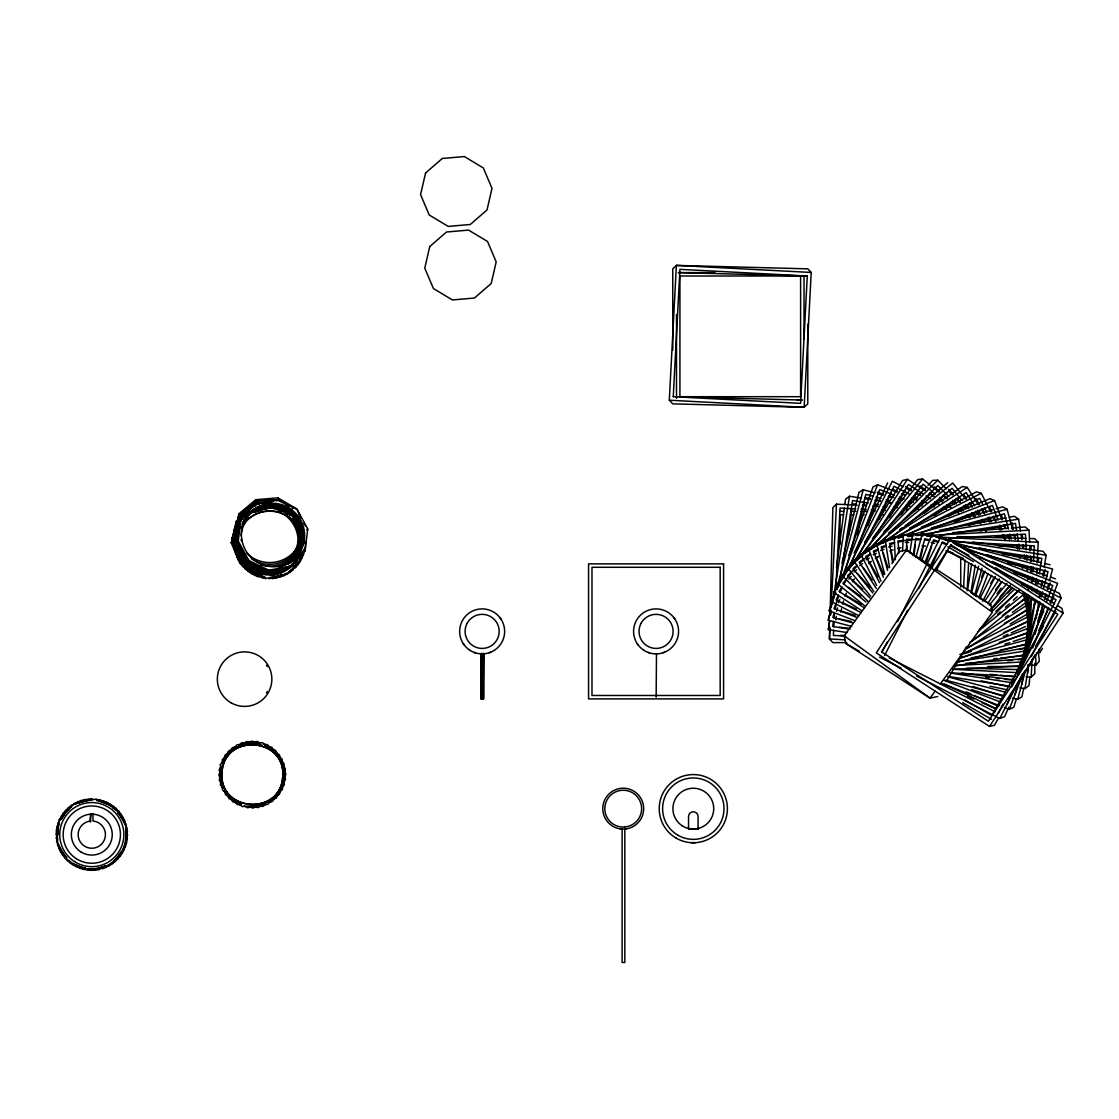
<?xml version="1.0" encoding="UTF-8"?>
<svg xmlns="http://www.w3.org/2000/svg" width="1119" height="1119" viewBox="0 0 1119 1119"><rect width="100%" height="100%" fill="white"/><g stroke="black" fill="none" stroke-linecap="round" stroke-linejoin="round"><path stroke-width="1.5" d="M57.629 838.285L57.517 845.097L66.315 857.658M57.684 834.872L57.894 822.941L71.238 805.246L74.497 804.253M235.466 553.429L235.522 550.016M304.368 549.527L291.136 566.354L270.211 572.327L249.537 564.731L236.99 546.464L237.368 524.517L250.53 507.271L256.447 504.991M246.767 558.213L238.081 545.568L238.137 542.197M238.221 537.12L238.459 523.622L251.621 506.375M303.697 551.219L303.641 554.618L299.542 560.059M305.389 548.212L305.501 541.456M829.752 626.878L829.431 638.977L832.872 642.6L846.719 642.6M830.06 614.779L832.872 507.592L836.494 504.151L857.238 505.228M669.316 400.224L676.38 265.399L807.778 268.84L811.219 272.463L804.155 407.302L672.757 403.861L669.316 400.224L804.155 407.302L807.778 403.861L807.778 324.23M673.26 396.685L679.932 269.343L807.275 276.015L800.603 403.358L673.26 396.685L802.281 400.056L797.036 400.098M829.976 628.612L829.431 638.977L844.985 639.788M830.704 614.779L830.885 611.324M831.067 607.869L836.494 504.151M833.655 630.193L833.375 635.424L845.586 636.068M833.837 626.71L834.019 623.213M835.935 586.58L840.047 508.082L855.741 508.907M902.571 550.772L903.383 535.218L912.027 535.442M906.292 551.373L906.936 539.162L919.147 539.792M963.557 588.021L965.012 560.115M967.166 590.734L968.62 563.067M1027.606 673.176L1028.067 664.448M1029.438 638.292L1031.536 598.161M1032.445 580.719L1032.627 577.236M1032.907 571.991L1033.187 566.76M1033.452 561.528L1034.278 545.834L955.78 541.722M1025.969 676.841L1031.159 677.121L1032.054 659.832M1034.963 604.512L1035.145 601.057M1036.04 583.768L1036.32 578.579M1036.684 571.669L1036.865 568.214M1037.131 563.025L1038.222 542.281L1034.781 538.659L1029.592 538.519M221.534 769.886L220.471 784.992L222.863 788.028M222.01 763.228L222.359 759.563L225.073 757.115M282.813 784.307L282.394 789.524L279.638 792.084M283.177 779.314L283.653 772.656M284.002 767.648L284.072 763.759L276.379 754.877M848.999 534.602L851.713 508.879M914.083 555.346L915.16 545.051M1025.466 650.279L1030.879 598.833M1032.683 581.684L1033.033 578.257M1035.844 584.174L1036.208 580.691M1036.935 573.753L1037.495 568.536M1038.222 561.584L1038.586 558.115M1029.858 676.967L1028.962 685.583L1024.99 688.619L1019.857 687.807M237.186 541.946L239.844 520.209L254.768 504.473L277.33 499.843L297.15 509.551L307.753 528.993L305.081 550.716L289.08 567.361L267.609 571.082L247.789 561.374L237.186 541.946L238.277 541.037L240.935 519.3L255.859 503.564M303.067 551.331L302.228 558.101L287.121 574.299L265.371 578.537L245.299 569.165L242.809 564.703M302.857 551.905L302.228 556.8L299.906 559.206M847.167 632.585L828.368 629.605L829.487 621.031M830.396 614.177L830.844 610.75M831.291 607.323L831.976 602.176M836.494 567.879L844.383 507.872M844.845 504.445L845.516 499.298L849.489 496.249L861.448 498.151M828.368 629.605L829.711 621.059M833.235 598.833L849.489 496.249M833.473 621.311L832.648 626.486L849.908 629.228M834.019 617.87L834.564 614.415M840.299 578.187L852.594 500.543L868.134 503.004M909.775 552.954L912.754 534.141L923.049 535.497M913.146 555.695L915.874 538.435L921.049 539.26M967.613 589.503L971.712 563.626M970.928 592.594L975.25 565.249M1021.871 684.324L1023.787 672.253M1027.34 649.831L1035.271 599.784M1036.362 592.888L1036.907 589.433M1037.719 584.258L1038.264 580.817M1039.369 573.907L1041.817 558.381L964.186 546.086M1024.99 688.619L1028.781 664.686M1036.096 618.527L1038.53 603.141M1039.621 596.301L1040.152 592.874M1041.243 586.034L1042.055 580.915M1042.866 575.781L1043.677 570.648M1044.223 567.235L1046.111 555.262L1043.076 551.303L972.775 542.044M835.697 619.842L836.425 616.429M840.817 612.177L841.53 608.806M857.308 534.602L864.12 502.557M920.573 558.661L923.441 545.163M1022.864 657.958L1035.047 600.609M1039.369 596.679L1040.097 593.266M1041.551 586.426L1042.642 581.307M1043.733 576.173L1045.188 569.333M1023.717 688.339L1021.927 696.815L1017.661 699.417L1012.639 698.074M60.3 819.472L61.069 816.157L64.93 812.8M124.055 846.44L122.53 853.084L118.67 856.441M126.741 834.816L127.51 831.487L126.181 828.354M252.74 571.263L239.76 563.151L231.213 542.757L236.137 521.468L239.942 518.223M269.651 573.306L259.594 573.963L240.851 562.256L232.304 541.848L237.228 520.573L236.137 521.468M302.004 554.772L300.465 561.416L297.906 563.654M220.009 776.516L219.296 780.237L223.772 787.496M223.408 761.871L225.017 755.157L228.15 753.073M282.436 782.447L279.456 794.322L258.153 807.596L254.251 806.939M284.702 772.683L285.373 768.851L277.414 756.052M236.333 524.979L239.018 513.747L255.733 499.703L277.806 497.843L296.801 508.865L300.801 517.957M237.48 521.93L239.018 513.747M851.685 626.444L828.27 620.178L830.298 611.771M833.529 598.315L835.138 591.587M842.006 562.997L858.958 492.374L863.225 489.758L874.918 492.892M828.27 620.178L830.969 610.149M836.788 588.412L863.225 489.758M834.228 612.471L832.872 617.52L853.112 622.947M835.124 609.086L836.033 605.715M845.069 571.963L865.868 494.36L872.624 496.165M915.915 557.472L922.182 534.057L932.281 536.477M919.412 558.899L924.84 538.659L929.903 540.001M971.418 593.168L978.649 566.172M974.817 594.93L981.992 568.172M1015.003 694.829L1017.269 686.395M1024.053 661.077L1039.873 602.022M1041.229 596.959L1042.586 591.909M1043.495 588.524L1048.013 571.655L970.397 550.856M1017.661 699.417L1025.284 670.994M1035.131 634.207L1043.202 604.12M1044.545 599.099L1045.887 594.091M1047.23 589.07L1048.573 584.048M1049.468 580.705L1052.601 568.998L952.283 542.128M836.592 611.226L837.669 607.911M842.481 604.148L843.544 600.861M868.05 525.426L877.114 497.549M926.336 562.535L931.665 546.128M981.615 577.544L983.237 572.55M1017.143 673.624L1040.055 603.113M1037.789 621.115L1042.656 606.162M1044.81 599.518L1046.433 594.539M1048.055 589.545L1050.209 582.901M1016.43 699.011L1013.758 707.25L1009.24 709.39L1004.386 707.53M57.055 830.76L55.95 833.991L57.447 838.872M61.503 817.877L63.168 813.037L67.35 810.114M122.097 851.349L120.432 856.189L117.635 858.147M125.971 840.075L127.636 835.236L125.65 828.717M286.184 568.088L277.904 573.725L256.041 572.858L238.571 559.276L232.179 538.141L239.298 517.524L243.145 514.754M232.179 538.141L234.906 532.476M237.102 526.14L240.389 516.628M296.913 560.619L298.004 557.444M300.032 559.696L298.367 564.522L294.185 567.459M855.028 620.709L829.179 610.792L835.529 592.86M836.676 589.601L838.411 584.705M848.803 555.36L873.044 486.891L877.562 484.737L896.948 492.178M235.563 528.07L233.899 534.504M238.333 520.293L241.117 512.502L259.258 500.235L281.415 500.599L289.583 506.543M238.893 520.489L241.117 512.502M829.179 610.792L832.9 601.099M840.341 581.698L877.562 484.737M838.397 597.21L834.019 608.638L856.846 617.394M850.3 566.228L879.716 489.59L894.403 495.213M921.65 560.815L931.581 534.966L949.513 541.316M924.965 562.633L933.736 539.806L938.631 541.68M975.6 595.616L985 571.166M978.803 597.77L988.105 573.529M1007.086 704.55L1011.464 693.137M1018.346 675.191L1044.642 606.708M1046.517 601.812L1052.783 585.503L979.391 557.332M1009.24 709.39L1022.892 673.848M1032.809 647.985L1048.321 607.589M1050.181 602.735L1057.623 583.349L957.43 544.883M220.107 771.425L218.834 775.117L226.01 792.07M221.996 766.781L228.318 751.213L231.815 749.548M282.715 782.419L276.393 797.987L272.896 799.651M284.604 777.775L285.877 774.082L279.358 758.668M838.383 602.763L839.809 599.574M844.985 596.329L846.384 593.182M879.338 519.146L891.27 492.374M932.015 565.291L939.736 547.96M1011.422 683.681L1043.691 611.226M1038.866 630.431L1048.811 608.093M1050.951 603.295L1053.79 596.917M1008.765 707.278L1004.54 716.761L999.826 718.44L916.531 676.002M1023.549 674.072L1024.948 670.91M59.097 824.074L56.216 830.242L57.517 836.942M61.979 817.891L65.573 810.17L71.532 806.855M120.894 852.888L118.013 859.07L113.537 861.546M124.503 845.167L127.384 838.984L125.748 830.62M298.843 561.22L295.962 567.403L290.003 570.704M302.438 553.499L305.319 547.317M288.268 566.438L276.491 572.732L254.782 569.585L238.795 554.269L234.612 532.63L237.466 526.559M238.879 523.538L243.858 512.922L249.369 509.663M234.612 532.63L237.843 527.175M240.683 521.118L244.949 512.026M292.674 564.088L295.626 562.507L297.752 557.961M295.626 562.507L298.843 557.066M858.819 615.688L831.053 601.546L834.774 593.741M837.012 589.056L838.495 585.936M841.474 579.698L844.453 573.446M854.133 553.164L887.633 482.918M242.082 516.237L243.522 513.257M831.053 601.546L835.767 592.287M844.411 575.334L892.347 481.24L903.145 486.751M838.481 595.238L836.103 599.91L861.001 612.597M840.061 592.133L841.642 589.014M858.301 556.325L893.983 486.289L909.551 494.22M881.884 652.517L887.381 641.719M897.592 621.66L940.813 536.84L950.185 541.302M884.569 655.496L907.565 610.359M918.671 588.566L942.464 541.876L947.122 544.254M979.852 598.651L991.742 575.306M982.79 601.155L995.364 576.481M998.19 713.39L1002.946 704.047M1011.66 686.926L1056.07 599.77L986.035 564.088M999.826 718.44L1022.612 673.708M1031.256 656.741L1061.12 598.133L1059.455 593.42L992.329 561.402M889.661 517.146L905.187 490.262M891.927 563.668L898.879 551.625L906.558 549.988L932.686 566.955M936.365 570.033L947.569 550.618L1050.615 610.107M990.749 583.461L994.19 577.488M946.394 681.471L966.396 646.824M1043.481 625.899L991.756 715.489L964.872 699.976M1035.802 646.027L1055.888 611.226M998.707 717.783L994.371 725.28L989.518 726.441L876.275 652.909L949.821 539.666L971.935 553.22M1018.612 683.303L1035.047 654.811M266.49 692.983L267.315 691.584M58.622 823.626L56.859 826.549L57.601 835.04M61.251 819.248L68.273 807.554L71.406 806.226M121.453 851.447L115.313 861.672L110.613 863.672M123.216 848.524L126.727 842.677L125.832 832.494M295.892 565.627L297.654 562.703M299.402 559.78L304.676 551.01M221.002 766.417L219.17 769.858L223.59 787.734M223.59 762.137L232.276 747.744L235.983 746.639M281.988 785.636L272.504 801.372L268.728 802.561M283.708 782.782L285.541 779.342L279.442 754.821L264.839 745.841M295.556 560.745L291.863 565.934L271.735 574.075L250.432 568.676L236.081 551.793L234.165 529.874L245.439 511.299L249.621 509.145M234.165 529.874L242.194 517.551M243.928 514.684L246.53 510.404M291.863 565.934L294.465 561.654M861.462 610.47L833.879 592.552L847.447 570.438M849.251 567.487L851.055 564.535M864.609 542.421L902.557 480.485L907.425 479.31L924.84 490.626M241.83 516.027L246.222 508.977L254.069 505.76M242.711 516.391L246.222 510.74L246.222 508.977M833.879 592.552L838.593 585.293M851.797 564.969L907.425 479.31M841.922 587.055L839.068 591.447L863.98 607.617M843.824 584.118L845.726 581.195M865.714 550.436L908.53 484.499L923.175 494.025M985.028 600.833L999.295 578.859M987.657 603.659L1001.799 581.894M989.518 726.441L1063.05 613.198L1061.889 608.344L1057.455 605.631M1036.292 653.034L1039.719 652.489L1042.544 648.377M852.356 581.698L854.37 578.901M901.005 514.74L918.223 491.017M937.708 696.536L930.029 698.158L845.838 643.495L844.202 635.816L906.558 549.988L992.371 612.345L940.254 684.087M995.602 589.867L1001.687 581.502M997.015 593.727L1001.113 588.076M935.134 691.122L930.029 698.158L844.202 635.816M244.054 520.391L249.173 513.579L268.742 507.606M297.486 562.787L290.311 572.313L285.415 573.809M291.136 566.354L297.206 558.395M300.242 554.423L302.27 551.765M864.553 605.687L837.641 583.908L842.901 577.04M848.174 570.186L856.594 559.206M872.386 538.631L917.65 479.631L922.615 478.974L938.757 492.052M837.641 583.908L844.174 575.837M858.343 558.339L922.615 478.974M850.608 573.851L842.915 583.349L865.994 602.036M870.4 549.415L923.161 484.247L935.386 494.136M989.294 605.225L1006.876 583.503M990.497 609.687L1010.107 585.461M1030.893 665.301L1036.082 665.022L1039.327 661.231L1038.418 652.615M848.873 579.11L851.223 576.523M914.824 510.963L932.141 491.745M999.91 596.847L1010.289 585.321M1007.925 593.042L1012.611 587.853M243.061 521.566L252.362 511.593L274.113 507.369L292.646 516.013M867.994 601.393L842.285 575.698L848.23 569.417M856.567 560.633L863.714 553.108M883.954 531.791L925.623 487.884M928.001 485.366L932.756 480.345L937.75 480.219L946.324 488.793M990.581 610.191L1012.191 587.419M842.285 575.698L848.398 569.571M864.316 553.653L937.75 480.219M856.231 567.039L847.587 575.698L869.827 597.924M882.178 541.106L937.75 485.52L948.87 496.64M992.105 611.506L1014.332 589.279M979.377 629.549L1018.542 590.384M1031.159 677.121L1034.781 673.68L1034.781 663.287M853.965 572.103L856.553 569.767M924.112 513.523L947.178 492.766M995.896 611.296L1018.961 590.538M997.7 614.275L1000.302 611.925M1005.491 607.253L1009.38 603.756M1013.282 600.246L1017.171 596.735M286.324 573.711L283.75 575.949L280.351 576.243M75.211 803.848L77.784 801.61L81.183 801.316M110.949 863.141L105.801 867.617L100.71 868.064M238.948 745.1L241.788 742.75L245.425 742.946M265.762 804.099L263.049 806.407L259.286 806.253M268.28 801.917L277.106 794.266M870.638 596.259L847.754 568.018L854.329 562.395M856.958 560.143L860.903 556.786M864.847 553.415L872.75 546.673M888.528 533.19L947.709 482.653M281.568 572.341L287.919 566.941M287.737 567.123L281.387 572.522L278.044 572.746M239.018 515.509L255.733 501.466L259.132 501.186M239.844 520.209L240.935 519.3M262.993 502.697L264.084 501.802L261.133 503.368M237.368 524.517L238.459 523.622M276.239 500.752L277.33 499.843M231.213 542.757L232.304 541.848M236.99 546.464L238.081 545.568M236.081 551.793L237.172 550.898L235.843 535.721M292.129 508.907L293.22 507.998M238.795 554.269L239.886 553.373L238.599 546.715M238.571 559.276L239.662 558.367L238.193 553.485M239.76 563.151L240.851 562.256M247.789 561.374L248.88 560.465L268.7 570.186L290.171 566.452L289.08 567.361M249.537 564.731L250.628 563.822L271.302 571.417L292.227 565.459M250.432 568.676L251.509 567.781L272.826 573.18L271.735 574.075M254.782 569.585L255.873 568.69L267.567 570.382M306.662 529.888L307.753 528.993M256.041 572.858L257.132 571.963L278.995 572.816L277.904 573.725M259.594 573.963L258.517 574.872L255.622 573.068M267.609 571.082L268.7 570.186M304.872 542.813L305.963 541.904M270.211 572.327L271.302 571.417M276.491 572.732L284.939 567.906M303.99 551.625L305.081 550.716M847.754 568.018L855.825 561.472M873.324 547.317L952.689 483.044L965.753 499.186M857.112 565.263L853.028 568.564L872.82 593M859.826 563.067L862.539 560.871M888.332 539.987L952.129 488.318L962.032 500.529M978.076 631.396L1024.235 594.007M971.74 641.355L1025.55 597.77M859.742 565.668L862.567 563.612M868.68 563.389L871.463 561.36M875.645 558.325L878.443 556.297M934.239 515.761L959.347 497.507M1002.386 615.436L1026.109 598.203M1005.352 617.492L1008.191 615.436M1012.429 612.359L1025.144 603.113M256.475 510.628L259.258 508.669M285.807 573.32L280.226 577.236L273.414 577.11M75.728 804.239L81.309 800.337L88.135 800.449M102.277 868.904L106.459 865.966M873.799 591.433L854.007 560.941L862.553 555.066M871.114 549.191L873.953 547.233M899.606 529.595L902.46 527.636M905.313 525.678L962.326 486.499L967.236 487.408L978.552 504.837M239.298 517.524L243.438 514.712M241.117 514.264L245.299 511.439M250.88 507.662L259.258 501.997L264.378 502.081M854.007 560.941L862.721 555.29M881.59 543.037L967.236 487.408M869.449 555.388L859.196 562.046L876.317 588.412M900.208 535.414L966.131 492.598L974.705 505.788M969.669 642.362L1026.794 605.253M966.732 648.726L1027.704 609.128M235.228 748.653L238.067 746.891M240.893 745.128L246.767 741.519L252.097 742.638M866.176 559.864L869.197 558.115M875.296 558.535L878.275 556.814M948.464 516.293L972.355 502.501M1004.33 623.409L1028.221 609.617M1010.107 624.01L1028.263 613.52M255.454 511.887L261.412 508.586M282.548 574.83L276.589 578.145L271.511 577.516M78.987 802.729L84.96 799.428L90.024 800.043M106.095 865.672L98.64 869.813L91.87 868.973M876.667 585.419L860.959 554.576L868.554 550.45M879.198 544.673L886.794 540.547M909.593 528.168L976.467 491.856L981.251 493.269L990.693 511.789M243.858 512.922L248.278 510.572M292.297 563.962L296.717 561.612M860.959 554.576L870.204 549.863M890.262 539.638L981.251 493.269M870.666 553.835L865.994 556.213L879.478 582.677M873.785 552.24L876.89 550.66M911.132 533.217L979.615 498.319L982.79 504.543M965.921 648.419L1028.165 616.695M962.354 654.447L1027.13 621.437M873.17 554.772L876.359 553.346M954.829 522.139L984.762 508.809M1003.925 632.403L1027.55 621.884M1003.225 636.445L1008.009 634.319M1011.212 632.892L1025.563 626.5M246.222 515.887L249.355 514.558M255.636 511.901L260.335 509.9M282.282 574.662L272.868 578.663L269.539 577.894M288.562 572.005L293.262 570.005M79.253 802.896L88.667 798.896L91.996 799.665M105.899 865.672L94.919 870.33L88.275 868.792M236.431 747.604L251.901 741.072L255.552 742.359M269.819 800.952L252.922 808.1L249.159 806.841M880.947 581.279L868.54 548.953L876.527 545.652M882.919 543.009L886.108 541.68M890.906 539.694L897.298 537.05M921.259 527.119L989.965 498.654L994.581 500.571L1002.023 519.971M258.769 503.83L266.616 500.613L271.595 501.718M246.222 510.74L249.355 509.453M245.439 511.299L248.53 510.054M279.023 570.676L292.954 565.039M868.54 548.953L878.233 545.233M897.62 537.791L994.581 500.571M878.275 549.233L873.379 551.121L883.395 577.208M881.534 547.988L884.793 546.729M920.671 532.966L992.427 505.424L998.064 520.097M959.85 654.517L1028.347 628.221M960.55 658.266L1028.431 632.207M489.367 652.713L490.681 652.209M663.301 652.713L664.616 652.209M880.667 550.436L883.982 549.345M889.857 551.024L893.13 549.961M968.564 525.454L998.092 515.859M966.508 653.034L971.432 651.426M999.309 642.376L1027.186 633.312M1004.792 644.18L1009.772 642.558M1013.101 641.481L1028.053 636.627M269.12 578.789L282.156 574.802M79.379 802.757L92.415 798.77M884.723 574.271L876.653 544.17L888.262 540.729M898.221 537.791L903.187 536.309M931.386 527.958L992.735 509.788M996.05 508.809L1002.68 506.837L1007.072 509.229L1012.457 529.287M262.881 503.158L272.546 500.403M250.53 507.271L255.356 505.9M876.653 544.17L885.017 541.932M908.432 535.651L1007.072 509.229M886.318 545.471L881.254 546.827L887.577 570.438M889.689 544.561L893.06 543.652M928.49 534.169L1004.428 513.817L1008.499 529.007M959.808 657.79L1027.298 639.704M958.423 662.042L1026.976 643.677M242.459 745.03L257.146 741.407L260.559 743.254M263.86 803.764L247.565 807.792L244.166 805.946M697.375 828.661L698.634 828.368M888.57 546.897L891.983 546.17M897.648 548.45L901.019 547.737M980.286 530.896L1007.268 525.161M1000.33 650.027L1027.312 644.292M1019.297 649.482L1026.137 648.027M254.041 511.565L260.727 510.306M270.392 575.6L275.414 574.648M889.577 567.613L885.241 540.253L895.438 538.365M898.837 537.735L902.25 537.106M939.652 530.168L1005.967 517.873M1009.38 517.244L1014.471 516.307L1018.598 519.132L1020.486 531.105M971.222 657.874L1026.095 647.705M254.768 504.473L259.72 503.606M263.021 503.032L266.322 502.459M269.623 501.885L272.938 501.312M885.241 540.253L893.787 538.896M916.013 535.386L1018.598 519.132M894.71 542.547L889.535 543.372L892.542 562.353M898.151 542.002L901.606 541.456M939.568 535.455L1015.479 523.426L1016.57 530.322M957.78 661.665L1025.074 651.006M954.227 666.029L1024.333 654.923M626.039 828.913L624.836 829.039L624.836 962.452L622.108 962.452L622.108 829.081L620.905 828.983M994.833 537.344L1017.129 534.994M993.728 658.825L997.155 658.462M1000.596 658.098L1022.878 655.748M1007.408 660.811L1012.625 660.266M1017.828 659.72L1023.046 659.161M91.352 814.156C89.45 818.535 90.835 829.417 90.429 814.212M261.678 577.88L265.077 577.586M96.458 799.987L99.857 799.679L105.704 803.19M90.527 868.945L83.729 869.547L80.806 867.784M264.224 500.752L277.806 499.606L289.499 506.389M895.354 559.738L894.179 537.26L902.795 536.588M916.601 535.497L921.762 535.092M952.801 532.644L1007.967 528.308M1011.422 528.028L1025.214 526.951L1029.018 530.196L1029.648 542.295M965.655 663.357L1023.032 658.839M265.217 574.425L275.274 573.753M894.179 537.26L902.823 536.812M908.013 536.533L911.467 536.351M927.022 535.539L1029.018 530.196M910.334 540.169L898.123 540.813L898.767 553.024M948.716 538.155L1025.466 534.141L1026.291 549.835M955.388 665.497L1021.675 662.028M953.108 669.372L1020.528 665.847M695.445 842.677L691.164 842.677M714.943 272.588L678.254 272.588L807.275 276.015M840.117 511.341L843.614 511.341M850.594 511.341L855.839 511.341M861.084 511.341L866.316 511.341M871.561 511.341L875.058 511.341M843.488 514.74L840.033 514.74L840.033 544.058M850.384 514.74L853.825 514.74M860.721 514.74L864.176 514.74M879.688 514.74L883.143 514.74M905.257 542.407L908.754 542.407M998.302 545.82L1025.899 545.82M840.033 635.438L845.209 635.438M987.965 666.518L1020.724 666.518M481.1 698.899L483.688 698.899L483.758 653.524M264.881 576.97L258.069 576.844L255.342 574.788M96.654 800.603L103.466 800.714L107.55 803.792M85.24 868.596L80.12 868.512L77.407 866.456M92.066 814.156L93.129 814.198M956.983 536.616L1026.137 538.435M966.522 668.239L1018.822 669.61M811.219 272.463L676.38 265.399L672.757 268.84L672.757 350.191M862.427 505.508L865.882 505.69M872.806 506.054L877.981 506.32M883.171 506.585L886.626 506.767M860.987 509.187L866.218 509.453M871.449 509.732L874.932 509.914M881.912 510.278L885.409 510.46M903.383 535.218L913.761 535.763M936.225 536.938L1038.222 542.281M952.591 669.246L1017.143 672.631M949.905 672.855L1015.59 676.296M253.747 743.548L258.741 743.897M263.734 744.261L267.399 744.611L270.924 748.583M240.977 804.939L237.312 804.589L234.878 801.875M852.328 503.788L855.797 504.151M862.749 504.879L866.232 505.242M922.028 545.778L925.455 546.142M1002.624 554.255L1035.201 557.668M839.278 627.199L849.559 628.277M990.007 674.281L996.861 675.009M1000.288 675.372L1014.01 676.813M985.657 677.261L989.14 677.624M996.092 678.352L999.561 678.715M1004.778 679.261L1009.981 679.82M263.049 576.481L254.586 575.446L247.117 568.466M98.486 801.092L106.948 802.127L113.173 807.932M85.1 868.148L76.638 867.113L72.903 863.616M926.476 535.945L931.623 536.63M936.757 537.302L940.198 537.749M961.641 673.037L1013.52 679.862M272.574 571.11L277.582 571.837M864.875 498.696L869.995 499.508M875.128 500.319L880.261 501.13M885.381 501.941L890.514 502.753M875.03 504.096L878.485 504.641M894.011 507.103L897.452 507.648M904.362 508.739L907.817 509.285M912.754 534.141L923.021 535.763M943.527 539.022L1046.111 555.262M924.504 539.806L927.959 540.351M951.136 673.12L1011.52 682.688M948.059 676.436L1009.604 686.185M688.479 828.494L689.724 828.759M865.267 497.549L870.386 498.64M875.52 499.731L880.639 500.808M887.479 502.263L890.892 502.99M903.271 509.103L906.642 509.83M1007.771 563.081L1039.817 569.893M839.376 618.919L851.181 621.437M980.985 680.786L1007.981 686.52M989.993 686.185L1007.072 689.822M262.909 576.369L251.271 573.683L246.809 568.536M103.619 802.351L110.263 803.89L114.725 809.037M84.96 868.022L73.336 865.351L71.098 862.777M255.342 743.394L261.846 744.904M265.091 745.66L271.805 747.268L273.889 750.387M241.242 803.918L232.906 801.945L230.822 798.812M944.044 539.302L950.772 540.925M979.363 547.778L1041.579 562.717M1044.95 563.528L1050 564.745M878.275 493.787L883.283 495.144M888.304 496.486L891.647 497.382M898.333 499.172L901.676 500.067M908.362 501.858L911.705 502.753M875.995 497.06L881.059 498.417M886.122 499.773L889.493 500.683M896.249 502.487L899.62 503.396M906.362 505.201L909.747 506.11M922.182 534.057L932.225 536.742M933.274 540.911L936.645 541.82M947.513 676.743L1004.89 692.115M945.765 680.156L1004.289 695.836M877.114 492.164L883.758 494.318M888.752 495.941L893.731 497.549M898.711 499.172L902.04 500.249M915.37 508.166L918.643 509.229M931.134 542.379L934.463 543.456M946.422 550.926L952.982 553.066M1013.66 572.774L1046.447 583.433M840.355 610.708L855.112 615.506M973.082 686.493L1002.596 696.088M971.474 689.556L1001.379 699.277M271.973 507.662L283.261 511.551M264.28 577.124L248.166 571.585L246.208 568.788M98.864 800.994L113.369 805.988L115.327 808.771M648.055 652.419L649.384 652.881M474.12 652.419L475.449 652.881M952.773 542.463L957.654 544.198M987 554.59L1047.328 575.949M1050.587 577.096L1055.469 578.831M901.802 494.038L905.033 495.283M913.118 498.389L916.349 499.633M930.896 505.215L934.127 506.445M899.284 497.102L904.18 498.976M918.853 504.613L922.126 505.858M931.581 534.966L941.275 538.687M941.89 542.939L945.149 544.184M943.485 680.142L1000.554 702.047M941.373 683.345L999.547 705.669M264.825 746.121L275.736 750.569L277.414 754.052M241.438 803.708L229.059 798.686L227.297 795.147M892.724 489.283L897.522 491.423M902.306 493.549L905.495 494.976M911.873 497.815L916.671 499.941M910.167 500.78L913.314 502.179M946.031 550.758L963.361 558.479M1021.647 584.426L1048.419 596.343M842.173 602.623L856.357 608.946M966.256 691.878L970.984 693.99M974.131 695.389L997.756 705.907M967.529 696.186L973.908 699.025M981.895 702.578L996.246 708.97M953.304 542.799L970.481 550.982M944.394 684.031L996.344 708.817M906.236 488.318L910.852 490.681M915.482 493.031L920.112 495.395M943.247 507.173L946.338 508.753M914.223 496.598L917.328 498.179M922 500.571L926.672 502.949M931.344 505.326L934.449 506.907M940.813 536.84L950.073 541.554M954.703 543.904L1061.12 598.133M950.241 545.848L968.914 555.36M889.241 657.874L995.071 711.81M879.52 657.133L901.117 668.141M905.453 486.485L911.495 489.968M916.041 492.598L920.573 495.213M947.835 546.827L973.558 561.682M972.677 594.231L977.195 596.833M980.202 598.581L990.749 604.666L992.371 612.345M844.831 594.79L861.252 604.274M962.746 702.676L991.49 719.279M845.838 643.495L859.392 651.314M251.453 571.739L242.683 566.466L240.683 561.766M113.005 807.582L118.852 811.093L120.852 815.807M70.581 861.644L64.734 858.133L62.734 853.433M241.298 804.225L225.59 794.742L224.401 790.979M995.532 567.683L1054.504 603.826M929.204 493.451L933.554 496.29M939.359 500.053L942.268 501.941M946.618 504.767L950.968 507.606M955.332 510.432L958.228 512.32M926.098 495.927L930.504 498.78M934.897 501.634L939.289 504.487M943.681 507.341L946.618 509.243M949.821 539.666L1063.05 613.198M935.582 568.844L990.749 604.666M919.902 485.898L925.553 489.996M929.791 493.073L934.029 496.165M848.3 587.279L860.847 596.399M245.816 567.613L240.375 563.514L239.382 560.255M112.991 807.904L121.16 814.059L122.153 817.318M66.511 858.259L62.426 855.182L60.44 848.664M239.662 558.367L247.719 564.647M253.104 568.83L257.132 571.963M942.785 495.311L946.828 498.584M958.927 508.39L961.627 510.558M967.012 514.922L969.697 517.104M939.456 497.437L943.527 500.739M955.752 510.628L958.465 512.824M934.337 486.821L939.526 491.493M943.429 495.004L947.317 498.501M951.206 502.011L953.808 504.347M958.997 509.019L961.599 511.355M956.353 511.229L958.913 513.537M852.524 580.16L862.777 589.391M118.166 812.59L123.146 817.234L124.125 822.255M66.678 857.811L60.44 851.993L59.461 846.971M239.886 553.373L247.257 560.437M250.95 563.976L255.873 568.69M948.772 491.241L952.451 494.906M956.116 498.584L959.794 502.249M963.459 505.928L965.907 508.376M972.033 514.488L974.481 516.936M952.577 500.347L956.283 504.054M967.403 515.174L969.865 517.635M948.59 489.241L953.276 494.444M956.773 498.333L960.284 502.221M963.795 506.124L966.131 508.711M954.101 500.445L956.409 503.018M961.025 508.138L963.319 510.698M857.476 573.529L870.162 587.615M240.095 560.815L236.738 556.954L236.445 553.555M118.082 812.884L124.796 820.605L125.09 824.004M61.027 851.195L58.789 848.622L58.342 843.53M63.265 853.769L66.622 857.63M225.059 790.546L232.696 799.358M237.172 550.898L251.509 567.781M969.026 503.214L972.299 507.257M975.558 511.299L978.831 515.327M982.104 519.37L984.272 522.055M965.319 504.613L968.62 508.683M971.921 512.754L975.222 516.824M978.51 520.894L980.72 523.608M963.543 494.57L966.634 498.808M969.711 503.046L971.768 505.872M975.866 511.523L977.922 514.348M966.816 504.865L968.844 507.662M984.049 528.588L986.077 531.371M863.099 567.445L872.219 580.006M118.264 812.967L126.083 824.13L125.692 846.286L112.362 863.98L91.171 870.456L70.217 863.253L68.259 860.455M674.114 617.94L674.925 619.101M637.229 643.691L638.04 644.852M500.179 617.94L500.99 619.101M463.294 643.691L464.105 644.852M303.836 523.454L305.767 526.266M248.698 561.011L250.628 563.822M981.377 509.187L984.216 513.537M987.979 519.342L989.867 522.251M977.558 510.18L980.412 514.572M225.534 790.322L229.059 795.987M266.49 665.218L267.315 666.616M975.964 498.487L979.461 504.543M982.076 509.075L984.706 513.621M987.322 518.153L989.07 521.188M869.323 561.99L877.939 576.914M234.556 549.793L237.032 554.269M238.277 541.037L248.88 560.465M993.043 516.405L995.406 521.034M998.54 527.203L1000.12 530.294M1002.47 534.924L1004.834 539.54M984.37 507.662L986.762 512.334M989.14 516.992L991.518 521.664M989.49 506.809L991.616 511.593M993.756 516.377L995.882 521.16M876.079 557.206L883.786 574.537M56.076 837.739L57.419 840.873M1003.883 524.811L1005.128 528.042M1008.233 536.127L1009.478 539.358M999.938 524.993L1001.813 529.874M1003.701 534.77L1004.946 538.029M1001.351 514.894L1002.428 518.209M1004.596 524.853L1005.673 528.182M1007.827 534.826L1008.918 538.141M1004.484 535.539L1005.547 538.826M1023.13 592.93L1026.864 604.414M883.297 553.164L888.094 567.92M299.109 513.481L300.102 516.628M233.27 537.232L236.71 548.618M1013.8 534.309L1015.143 539.316M1016.933 546.016L1017.828 549.359M1009.856 534.071L1011.212 539.134M1026.123 594.804L1027.927 601.56M1011.954 522.461L1013.408 529.301M1014.485 534.42L1015.576 539.54M1016.667 544.673L1017.395 548.086M1018.849 554.926L1019.577 558.339M1023.661 593.951L1027.955 614.191M890.906 549.891L893.41 561.696M237.41 555.318L238.389 560.325M235.703 531.721L237.634 541.708M1021.032 534.518L1021.843 539.652M1022.654 544.785L1023.2 548.198M1024.277 555.038L1024.822 558.451M1039.173 649.076L1039.719 652.489M1017.115 533.777L1018.206 540.673M1018.752 544.128L1019.577 549.303M1022.039 564.829L1022.584 568.284M1026.948 595.881L1029.956 614.863M1022.234 534.546L1022.612 538.015M1023.339 544.967L1023.703 548.436M1024.431 555.388L1024.794 558.871M1025.144 594.832L1027.857 620.555M898.809 547.429L899.34 552.576M235.102 530.602L234.808 527.315L234.808 529.091M235.256 528.979L235.549 532.35M1029.83 545.75L1030.095 550.94M1030.375 556.129L1030.641 561.304M1030.921 566.494L1031.186 571.683M1031.55 578.593L1031.732 582.048M1031.998 587.237L1032.18 590.692M1035.537 654.657L1036.082 665.022M1026.557 555.066L1026.836 560.297M1027.2 567.277L1027.382 570.774M1027.662 576.005L1027.843 579.488M1028.207 586.468L1028.389 589.951M1028.669 595.196L1030.221 624.85M1031.033 545.904L1031.033 549.387M1031.033 556.381L1031.033 561.626M1031.033 568.606L1031.033 572.103M1027.62 556.157L1027.62 559.612M1027.62 595.826L1027.62 638.921M960.731 557.849L960.731 587.167M906.922 545.82L906.922 550.996M804.029 276.085L804.029 338.973M676.505 314.509L676.505 398.364M656.489 653.58L656.154 697.151M483.632 653.538L483.436 698.899M483.38 653.552L483.184 698.899M483.114 653.566L482.96 698.899M482.89 653.566L482.723 698.899M482.639 653.58L482.555 698.899M482.471 653.58L482.387 698.899M482.051 653.58L482.219 698.899M481.799 653.58L481.967 698.899M481.59 653.58L481.729 698.899M481.338 653.566L481.52 698.899M481.1 653.566L481.282 698.899M481.03 653.566L481.072 698.899M277.806 497.843L277.806 499.606M259.258 500.235L259.258 501.997M255.733 499.703L255.733 501.466M234.165 532.658L234.165 534.42M92.975 814.198L92.989 821.024A13.638 13.638 0 0 1 103.396 841.782A13.638 13.638 0 0 1 80.19 841.782A13.638 13.638 0 0 1 90.611 821.024M298.186 540.631A28.646 28.646 0 0 1 294.059 552.422M241.368 541.148A28.646 28.646 0 0 1 241.172 539.358M241.144 535.763A28.646 28.646 0 0 1 248.684 517.887M297.822 531.679A28.646 28.646 0 0 1 298.13 533.455M298.046 546.114A32.045 30.954 0 0 1 246.684 553.08M298.353 547.303A32.045 30.954 0 0 1 251.271 558.633M292.954 559.99A32.045 30.954 0 0 1 289.471 563.039M297.039 551.331A32.045 30.954 0 0 1 260.909 564.871M294.717 556.269A32.045 30.954 0 0 1 278.141 566.746M290.003 566.158A32.045 30.954 0 0 1 284.981 569.403M241.774 527.063A32.045 30.954 0 0 1 287.107 516.153M298.647 556.8A32.045 32.045 0 0 1 297.724 558.591M296.675 560.311A32.045 32.045 0 0 1 259.622 573.362M255.887 571.851A32.045 32.045 0 0 1 250.726 568.746M241.131 528.49A32.045 32.045 0 0 1 300.298 533.259M249.145 513.467A32.045 31.346 50.4 0 1 266.028 508.655M279.54 511.789A32.045 31.346 50.4 0 1 281.331 512.698M283.051 513.733A32.045 31.346 50.4 0 1 288.45 563.752A32.045 31.346 50.4 0 0 288.898 516.53M246.558 515.313A32.045 31.346 50.4 0 1 274.365 508.655M276.281 509.187A32.045 31.346 50.4 0 1 280.631 510.879M285.807 513.971A32.045 31.346 50.4 0 1 287.387 515.202M246.6 515.873A32.045 31.346 50.4 0 1 294.717 516.502A32.045 31.346 50.4 0 1 287.597 564.116M244.236 519.034A32.045 31.346 50.4 0 1 245.369 517.412M243.396 521.566A32.045 31.346 50.4 0 1 295.136 514.838A32.045 31.346 50.4 0 1 283.359 565.78M282.743 565.99A32.045 31.346 50.4 0 1 279.568 566.899M241.019 528.42A32.045 31.346 50.4 0 1 241.508 526.503M242.124 524.615A32.045 31.346 50.4 0 1 242.851 522.769M246.684 515.299A32.045 31.346 50.4 0 1 289.989 515.635M292.311 518.055A32.045 31.346 50.4 0 1 289.15 563.249M246.837 515.313A32.045 31.346 50.4 0 1 293.402 517.146A32.045 31.346 50.4 0 1 288.688 563.556M123.831 846.272A34.102 34.102 0 0 1 123.622 846.831M62.874 816.548A34.102 34.102 0 0 1 63.196 816.045M68.539 809.68A34.102 34.102 0 0 1 68.986 809.275M110.361 806.016A34.102 34.102 0 0 1 110.865 806.351M117.915 812.702A34.102 34.102 0 0 1 118.292 813.163M221.954 773.005C219.072 812.59 281.498 815.863 282.757 776.194C285.639 736.61 223.213 733.337 221.954 773.005M222.024 772.054C217.897 811.527 280.184 816.758 282.687 777.145C286.828 737.673 224.527 732.441 222.024 772.054M220.331 764.613L222.555 790.028L242.194 806.575L267.777 804.407L284.352 784.713L282.156 759.186L262.517 742.624L236.934 744.806L220.331 764.613M59.307 819.458L56.607 841.46L67.35 860.833L87.422 870.204L109.172 865.966L124.279 849.769L126.993 827.78L116.25 808.394L96.164 799.036L74.413 803.26L59.307 819.458M425.556 173.011L420.576 194.608L429.234 215.002L448.215 226.416L470.288 224.485L487.017 209.952L491.996 188.356L483.338 167.962L464.357 156.548L442.285 158.478L425.556 173.011M429.752 246.558L424.772 268.154L433.431 288.548L452.426 299.948L474.498 298.018L491.213 283.485L496.193 261.902L487.548 241.508L468.553 230.094L446.481 232.025L429.752 246.558M467.099 623.367L466.623 624.332A17.051 17.051 0 0 0 472.596 645.509A17.051 17.051 0 0 0 494.472 643.159A17.051 17.051 0 0 0 495.801 621.199L495.144 620.36A17.051 17.051 0 0 0 469.574 619.884L468.875 620.695A17.051 17.051 0 0 0 467.099 623.367M641.033 623.367L640.558 624.332A17.051 17.051 0 0 0 646.53 645.509A17.051 17.051 0 0 0 668.407 643.159A17.051 17.051 0 0 0 669.735 621.199L669.078 620.36A17.051 17.051 0 0 0 643.509 619.884L642.81 620.695A17.051 17.051 0 0 0 641.033 623.367M950.912 544.855L881.464 651.804L988.413 721.251L1057.861 614.303L950.912 544.855M624.612 827.011L622.29 827.039A18.408 18.408 0 0 1 607.351 799.316A18.408 18.408 0 0 1 638.851 798.924A18.408 18.408 0 0 1 624.612 827.011M624.766 829.053L622.206 829.081A20.464 20.464 0 0 1 605.589 798.281A20.464 20.464 0 0 1 640.586 797.833A20.464 20.464 0 0 1 624.766 829.053M800.617 276.001L679.918 276.001L679.918 396.699L800.617 396.699L800.617 276.001M723.587 563.878L588.566 563.878L588.566 698.899L723.587 698.899L723.587 563.878M720.174 567.291L591.979 567.291L591.979 695.486L720.174 695.486L720.174 567.291M698.088 829.067L688.535 829.067L688.535 816.59A4.77 4.77 0 0 1 693.304 811.821A4.77 4.77 0 0 1 698.088 816.59L698.088 829.067M469.924 650.293A22.506 22.506 0 0 0 504.613 632.529A22.506 22.506 0 0 0 471.882 611.366A22.506 22.506 0 0 0 469.924 650.293M230.92 702.718A27.262 27.262 0 0 0 271.861 679.191A27.262 27.262 0 0 0 231.018 655.51A27.262 27.262 0 0 0 230.92 702.718M241.788 539.414A32.045 31.346 50.4 0 0 293.01 560.059A32.045 31.346 50.4 0 0 284.254 505.564A32.045 31.346 50.4 0 0 241.788 539.414M81.337 852.202A20.464 20.464 0 0 0 112.25 834.886A20.464 20.464 0 0 0 81.799 816.772A20.464 20.464 0 0 0 81.337 852.202M75.574 862.259A32.045 32.045 0 0 0 123.845 834.844A32.045 32.045 0 0 0 75.966 806.743A32.045 32.045 0 0 0 75.574 862.259M676.268 838.187A34.102 34.102 0 0 0 727.406 808.659A34.102 34.102 0 0 0 676.268 779.132A34.102 34.102 0 0 0 676.268 838.187M682.226 825.794A20.422 20.422 0 0 0 713.698 809.68A20.422 20.422 0 0 0 684.003 790.476A20.422 20.422 0 0 0 682.226 825.794M677.834 835.18A30.703 30.703 0 0 0 724.007 808.799A30.703 30.703 0 0 0 678.072 781.999A30.703 30.703 0 0 0 677.834 835.18M643.859 650.293A22.506 22.506 0 0 0 678.548 632.529A22.506 22.506 0 0 0 645.817 611.366A22.506 22.506 0 0 0 643.859 650.293M76.162 858.609A28.646 28.646 0 0 0 120.39 836.159A28.646 28.646 0 0 0 78.82 809.079A28.646 28.646 0 0 0 76.162 858.609"/></g></svg>
